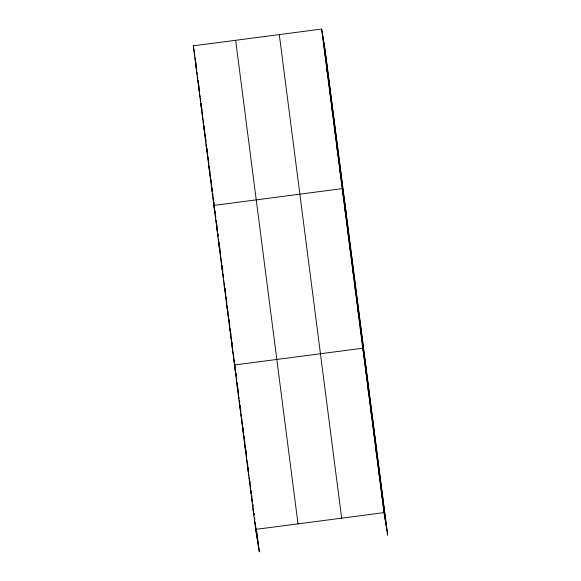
<?xml version="1.0" encoding="UTF-8"?>
<svg xmlns="http://www.w3.org/2000/svg" width="581" height="581" viewBox="0 0 581 581"><rect width="100%" height="100%" fill="white"/><g stroke="black" fill="none" stroke-linecap="round" stroke-linejoin="round"><path stroke-width="0.87" d="M256.359 528.717L259.351 551.95L255.662 529.407L193.306 45.834L321.649 29.05L325.338 51.593L387.694 535.166L384.005 512.624L321.649 29.05M255.662 529.407L384.005 512.624M324.22 49L325.229 55.173M326.791 68.943L327.8 75.123M329.362 88.893L330.378 95.073M331.933 108.843L332.949 115.016M334.511 128.786L335.52 134.966M337.082 148.736L338.091 154.916M339.653 168.679L340.662 174.859M345.913 211.172L342.224 188.629L213.881 205.413L214.752 210.707M344.794 208.579L345.811 214.759M347.365 228.522L348.382 234.702M349.944 248.472L350.953 254.652M352.514 268.422L353.524 274.595M355.085 288.365L356.095 294.545M357.656 308.315L358.666 314.495M360.227 328.258L361.244 334.438M366.495 370.751L362.798 348.208L234.463 364.991L235.472 371.172M365.449 368.761L366.466 374.941M368.1 389.314L369.117 395.494M370.751 409.866L371.767 416.047M373.401 430.419L374.411 436.592M376.052 450.965L377.062 457.145M378.703 471.518L379.713 477.698M381.354 492.071L382.363 498.251M193.306 45.834L194.315 52.014M195.318 58.107L195.543 59.502M195.877 65.784L196.603 70.199M198.448 85.727L199.465 91.907L199.239 90.171M201.026 105.677L201.89 110.971M203.597 125.627L204.606 131.8M206.168 145.57L207.177 151.75L206.734 148.278M208.739 165.52L211.208 182.971M211.31 185.47L212.326 191.643L211.426 184.707M215.224 213.619L214.897 211.593L215.231 214.193M215.558 215.645L215.776 216.996M216.459 225.363L217.468 231.543L216.016 220.264M219.03 245.305L219.894 250.607M221.601 265.256L222.61 271.436M224.172 285.206L225.181 291.386L224.738 287.915M226.743 305.148L229.212 322.608M229.313 325.099L230.33 331.279L229.996 328.679M231.892 345.049L232.756 350.343M235.915 373.873L236.133 375.224M236.583 377.962L236.816 379.357M237.113 385.544L237.978 390.839M239.764 406.097L240.774 412.278L240.425 409.598M242.415 426.65L243.424 432.83M245.059 447.203L246.075 453.383L241.58 418.531M247.709 467.756L248.951 475.716M250.36 488.301L251.232 493.603M253.011 508.854L254.02 515.035L253.795 513.248M324.452 46.189L386.808 529.763M323.544 40.626L385.9 524.2M322.658 35.23L385.014 518.804M279.294 34.591L341.65 518.165M235.661 40.292L298.017 523.866M256.163 528.681L258.472 546.547M195.31 58.282L195.536 60.017M195.87 62.617L196.095 64.353M196.429 66.953L196.654 68.689M198.223 80.832L198.448 82.567M198.782 85.167L199.007 86.903M199.341 89.503L199.566 91.239M200.46 98.174L200.685 99.91M201.128 103.382L201.353 105.117M201.687 107.717L201.912 109.453M202.246 112.053L202.471 113.789M203.365 120.725L203.59 122.46M204.04 125.932L204.258 127.66M204.599 130.267L204.817 131.996M205.158 134.603L205.376 136.339M205.718 138.939L205.935 140.675M206.945 148.475L207.17 150.21M207.504 152.818L207.729 154.546M208.063 157.153L208.288 158.882M208.623 161.489L208.848 163.225M209.741 170.16L210.075 172.76M210.409 175.36L210.634 177.096M210.968 179.703L211.194 181.432M211.528 184.039L211.753 185.767M212.087 188.375L212.312 190.11M212.762 193.575L212.987 195.31M213.321 197.91L213.547 199.646M213.881 202.246L214.106 203.982M214.44 206.582L214.665 208.318M214.999 210.925L215.224 212.653M216.226 220.46L216.452 222.196M216.786 224.796L217.011 226.532M217.345 229.132L217.57 230.868M217.904 233.468L218.129 235.203M218.572 238.675L218.797 240.411M219.022 242.146L219.357 244.746M219.691 247.346L219.916 249.082M220.25 251.682L220.475 253.418M221.368 260.353L221.71 262.961M222.044 265.561L222.269 267.296M222.603 269.896L222.828 271.632M223.162 274.232L223.387 275.968M224.281 282.903L224.506 284.639M224.949 288.111L225.174 289.846M225.508 292.446L225.733 294.182M226.067 296.782L226.292 298.518M226.626 301.118L226.851 302.854M227.861 310.661L228.079 312.396M228.42 314.996L228.638 316.732M228.979 319.332L229.197 321.068M229.539 323.668L229.756 325.404M230.766 333.211L230.991 334.939M231.325 337.546L231.55 339.282M231.884 341.882L232.109 343.618M232.444 346.218L232.669 347.954M233.562 354.889L233.787 356.625M234.23 360.097L234.455 361.825M234.789 364.432L235.014 366.168M235.908 373.104L236.133 374.839M237.164 382.828L237.397 384.615M237.738 387.295L237.97 389.081M238.203 390.868L238.544 393.548M239.466 400.701L239.699 402.488M240.047 405.168L240.273 406.954M240.621 409.634L240.854 411.421M241.195 414.1L241.427 415.887M241.776 418.567L242.001 420.353M242.35 423.041L242.582 424.827M242.923 427.507L243.156 429.294M243.504 431.973L243.73 433.76M244.078 436.44L244.31 438.227M244.652 440.906L244.884 442.693M245.233 445.373L245.458 447.167M245.807 449.847L246.039 451.633M246.38 454.313L246.613 456.1M247.535 463.246L247.767 465.032M248.109 467.712L248.341 469.499M249.837 481.119L250.07 482.905M250.411 485.585L250.643 487.372M251.108 490.945L251.333 492.732M251.682 495.419L251.914 497.205M252.256 499.885L252.488 501.672M252.837 504.352L253.062 506.138M253.41 508.818L253.643 510.605M253.984 513.284L254.217 515.071M254.565 517.751L254.79 519.545M255.139 522.225L255.371 524.011M255.713 526.691L257.557 540.984M194.541 53.75L194.875 56.35M195.1 58.085L196.668 70.228M196.894 71.964L197.228 74.564M197.453 76.3L197.787 78.9M198.012 80.636L199.014 88.443M199.799 94.507L200.133 97.114M200.358 98.85L200.692 101.45M200.917 103.186L201.919 110.986M202.144 112.721L203.038 119.664M203.263 121.393L203.597 124M203.822 125.736L205.95 142.214M206.175 143.943L206.509 146.55M207.294 152.621L208.296 160.421M208.521 162.157L208.855 164.757M209.08 166.493L209.414 169.1M212.544 193.379L212.886 195.979M213.104 197.714L214.672 209.857M215.457 215.929L215.791 218.529M217.802 234.143L218.136 236.743M218.362 238.479L218.696 241.079M218.921 242.814L219.93 250.622M220.039 251.486L220.489 254.957M220.707 256.693L221.608 263.629M221.826 265.364L222.835 273.172M223.06 274.907L223.394 277.507M223.62 279.243L223.954 281.843M224.179 283.579L224.513 286.179M225.297 292.25L225.74 295.722M225.965 297.45L226.859 304.393M227.084 306.129L227.418 308.729M229.437 324.336L229.771 326.943M230.555 333.015L232.117 345.158M232.342 346.886L232.676 349.493M232.901 351.222L233.235 353.829M233.46 355.565L235.029 367.7M235.247 369.436L236.162 376.532M236.394 378.318L236.743 380.998M236.968 382.792L237.317 385.472M237.549 387.258L237.89 389.938M238.123 391.725L238.471 394.405M238.697 396.191L239.045 398.871M239.278 400.658L239.619 403.337M239.851 405.124L240.2 407.811M241.006 414.064L241.347 416.744M246.191 454.277L246.649 457.85M246.881 459.636L248.377 471.249M249.184 477.509L250.106 484.656M250.338 486.442L250.68 489.122M250.912 490.909L251.261 493.589M251.486 495.375L252.408 502.529M252.641 504.315L252.989 506.995M253.214 508.782L253.563 511.462M254.369 517.715L254.718 520.394M254.943 522.181L256.671 535.588"/></g></svg>
